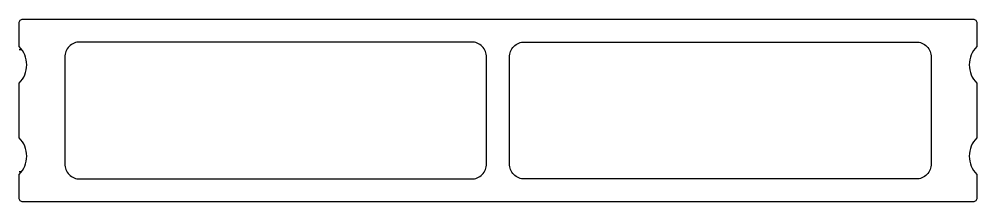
# Model space of a CAD drawing. Header units: inches. Extents: x 0 to 63, y 0 to 12.
import ezdxf

# ---------------------------------------------------------------- set-up
doc = ezdxf.new("R2010")
doc.units = ezdxf.units.IN
doc.header["$MEASUREMENT"] = 0
doc.layers.add('カバー板', color=3, linetype='Continuous')

msp = doc.modelspace()

# ---------------------------------------------------------------- linework, layer by layer
for points in [[(29.75, 10.5), (4, 10.5, 0.414214), (3, 9.5), (3, 2.5, 0.414214), (4, 1.5), (29.75, 1.5, 0.414214), (30.75, 2.5), (30.75, 9.5, 0.414214)], [(33.25, 10.5), (59, 10.5, -0.414214), (60, 9.5), (60, 2.5, -0.414214), (59, 1.5), (33.25, 1.5, -0.414214), (32.25, 2.5), (32.25, 9.5, -0.414214)]]:
    msp.add_lwpolyline(points, format="xyb", close=True)
at = {"layer": 'カバー板'}
for p, q in [((0, 10), (0.172, 10)), ((0, 2), (0.172, 2))]:
    msp.add_line(p, q, dxfattribs=at)
msp.add_lwpolyline([(63, 11.75), (63, 10.2, 0.416667), (63, 7.8), (63, 4.2, 0.416667), (63, 1.8), (63, 0.25, -0.414214), (62.75, 0), (0.25, 0, -0.414214), (0, 0.25), (0, 1.8, 0.416667), (0, 4.2), (0, 7.8, 0.416667), (0, 10.2), (0, 11.75, -0.414214), (0.25, 12), (62.75, 12, -0.414214)], format="xyb", close=True, dxfattribs=at)

doc.saveas('drawing.dxf')
